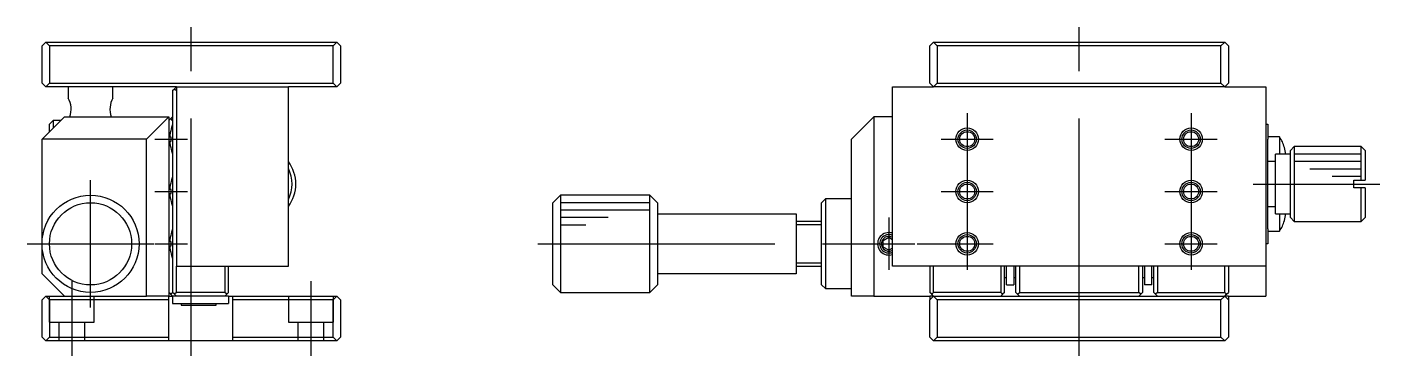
# Model space of a CAD drawing. Extents: x -105 to 276, y -94 to 114.
# Drawn here: x 94.9 to 276.2, y -14 to 30 of the extents above; entities that cross this region are included whole.
import ezdxf

# ---------------------------------------------------------------- set-up
doc = ezdxf.new("R2010")
doc.units = 0
doc.linetypes.add('CENTER', pattern=[50.8, 31.75, -6.35, 6.35, -6.35])
doc.linetypes.add('DASHED', pattern=[19.05, 12.7, -6.35])
doc.layers.get('0').update_dxf_attribs({"linetype": 'CONTINUOUS'})
doc.layers.add('CENTER', color=1, linetype='CENTER')

msp = doc.modelspace()

# ---------------------------------------------------------------- linework, layer by layer
at = {"color": 7, "linetype": 'CONTINUOUS'}
for p, q in [((97.44, 28), (96.94, 27.5)), ((96.94, 22.5), (96.94, 27.5)), ((97.44, 28), (136.44, 28)), ((97.94, 27.5), (97.44, 28)), ((135.94, 27.5), (97.94, 27.5)), ((97.94, 27.5), (97.94, 22.5)), ((136.44, 28), (135.94, 27.5)), ((135.94, 22.5), (135.94, 27.5)), ((136.94, 27.5), (136.44, 28)), ((136.94, 27.5), (136.94, 22.5)), ((216.38, 28), (215.88, 27.5)), ((215.88, 22.5), (215.88, 27.5)), ((216.38, 28), (255.38, 28)), ((216.88, 27.5), (216.38, 28)), ((254.88, 27.5), (216.88, 27.5)), ((216.88, 27.5), (216.88, 22.5)), ((255.38, 28), (254.88, 27.5)), ((254.88, 22.5), (254.88, 27.5)), ((255.88, 27.5), (255.38, 28)), ((255.88, 27.5), (255.88, 22.5)), ((96.94, 22.5), (97.44, 22)), ((97.44, 22), (97.94, 22.5)), ((114.94, 22), (97.44, 22)), ((97.94, 22.5), (135.94, 22.5)), ((100.44, 22), (100.44, 20.5)), ((106.44, 20.5), (106.44, 22)), ((114.44, 21.5), (114.69, 21.75)), ((114.94, 22), (114.69, 21.75)), ((114.69, 21.75), (114.94, 21.5)), ((114.94, 22), (114.94, -2)), ((114.94, 22), (129.94, 22)), ((129.94, -2), (129.94, 22)), ((136.44, 22), (129.94, 22)), ((135.94, 22.5), (136.44, 22)), ((136.44, 22), (136.94, 22.5)), ((210.88, -2), (210.88, 22)), ((210.88, 22), (216.38, 22)), ((215.88, 22.5), (216.38, 22)), ((216.38, 22), (216.88, 22.5)), ((255.38, 22), (216.38, 22)), ((216.88, 22.5), (254.88, 22.5)), ((254.88, 22.5), (255.38, 22)), ((255.38, 22), (255.88, 22.5)), ((255.38, 22), (260.88, 22)), ((260.88, 22), (260.88, -2)), ((114.44, 21.5), (114.44, -5.5)), ((99.94, 18), (96.94, 15)), ((98.44, 17.5), (97.94, 17)), ((97.94, 16), (97.94, 17)), ((99.44, 17.5), (98.44, 17.5)), ((98.44, 17.5), (98.44, 16.5)), ((99.94, 18), (113.94, 18)), ((113.94, 18), (110.94, 15)), ((113.94, 18), (113.94, -6)), ((114.19, 17.75), (113.94, 17.5)), ((114.19, 17.75), (114.44, 18)), ((114.44, 17.5), (114.19, 17.75)), ((114.24, 16.4), (114.24, 16.4)), ((208.38, 18), (205.38, 15)), ((208.38, 18), (208.38, -6)), ((210.88, 18), (208.38, 18)), ((260.88, 17), (261.18, 17)), ((261.18, 17), (261.18, 15)), ((96.94, 1), (96.94, 15)), ((110.94, 15), (96.94, 15)), ((110.94, -6), (110.94, 15)), ((114.24, 15.26), (114.05, 15.26)), ((114.05, 14.74), (114.24, 14.74)), ((114.24, 14.74), (114.24, 15.26)), ((205.38, -6), (205.38, 15)), ((262.72, 15.3), (261.18, 15.3)), ((261.18, 3), (261.18, 15)), ((262.72, 15.3), (262.72, 13)), ((114.24, 13.6), (114.24, 13.6)), ((262.18, 5), (262.18, 13)), ((264.18, 13), (262.18, 13)), ((263.37, 13.9), (263.38, 13.9)), ((264.68, 14), (264.18, 13.5)), ((264.18, 4.5), (264.18, 13.5)), ((264.68, 14), (264.68, 4)), ((273.68, 14), (264.68, 14)), ((273.68, 13), (264.68, 13)), ((273.68, 9.5), (273.68, 14)), ((274.18, 13.5), (273.68, 14)), ((274.18, 13.5), (274.18, 9.5)), ((262.18, 12), (261.18, 12)), ((273.68, 12), (264.68, 12)), ((273.68, 11), (266.78, 11)), ((114.24, 9.4), (114.24, 9.4)), ((273.68, 10), (269.78, 10)), ((272.68, 8.5), (272.68, 9.5)), ((272.68, 9.5), (273.68, 9.5)), ((273.68, 9.5), (274.18, 9.5)), ((114.24, 8.26), (114.05, 8.26)), ((114.05, 7.74), (114.24, 7.74)), ((114.24, 7.74), (114.24, 8.26)), ((166.38, 7.5), (165.38, 6.5)), ((178.38, 7.5), (166.38, 7.5)), ((166.38, 7.5), (166.38, -5.5)), ((178.38, -5.5), (178.38, 7.5)), ((179.38, 6.5), (178.38, 7.5)), ((273.68, 8.5), (272.68, 8.5)), ((273.68, 4), (273.68, 8.5)), ((274.18, 8.5), (273.68, 8.5)), ((274.18, 8.5), (274.18, 4.5)), ((114.24, 6.6), (114.24, 6.6)), ((165.38, -4.5), (165.38, 6.5)), ((178.38, 6.5), (166.38, 6.5)), ((178.38, 5.5), (166.38, 5.5)), ((179.38, 6.5), (179.38, -4.5)), ((201.88, 7), (201.38, 6.5)), ((201.38, -4.5), (201.38, 6.5)), ((201.88, 7), (201.88, -5)), ((205.38, 7), (201.88, 7)), ((261.18, 6), (262.18, 6)), ((172.78, 4.5), (166.38, 4.5)), ((179.38, 5), (197.98, 5)), ((197.98, 5), (197.98, -3)), ((201.38, 4), (197.98, 4)), ((262.18, 5), (264.18, 5)), ((262.72, 5), (262.72, 2.7)), ((263.38, 4.1), (263.37, 4.1)), ((264.18, 4.5), (264.68, 4)), ((264.68, 4), (273.68, 4)), ((273.68, 4), (274.18, 4.5)), ((114.24, 2.4), (114.24, 2.4)), ((169.78, 3.5), (166.38, 3.5)), ((209.63, 1.43), (210.38, 1.87)), ((210.38, 1.87), (210.88, 1.58)), ((261.18, 3), (261.18, 1)), ((261.18, 2.7), (262.72, 2.7)), ((96.94, -3), (96.94, 1)), ((114.24, 1.26), (114.05, 1.26)), ((114.05, 0.74), (114.24, 0.74)), ((114.24, 0.74), (114.24, 1.26)), ((209.63, 0.57), (209.63, 1.43)), ((210.38, 0.13), (209.63, 0.57)), ((210.88, 0.42), (210.38, 0.13)), ((261.18, 1), (260.88, 1)), ((114.24, -0.4), (114.24, -0.4)), ((96.94, -3), (99.94, -6)), ((114.94, -2), (129.94, -2)), ((114.94, -5.5), (114.94, -2)), ((121.44, -2), (121.44, -5.5)), ((121.94, -5.5), (121.94, -2)), ((197.98, -3), (179.38, -3)), ((197.98, -2), (201.38, -2)), ((260.88, -2), (210.88, -2)), ((215.88, -2), (215.88, -5.5)), ((216.38, -5.5), (216.38, -2)), ((225.38, -2), (225.38, -5.5)), ((225.88, -5.5), (225.88, -2)), ((225.88, -3.5), (226.13, -3.5)), ((226.13, -4.5), (226.13, -2)), ((227.13, -2), (227.13, -4.5)), ((227.13, -3.5), (227.38, -3.5)), ((227.38, -5.5), (227.38, -2)), ((227.88, -2), (227.88, -5.5)), ((243.88, -5.5), (243.88, -2)), ((244.38, -2), (244.38, -5.5)), ((244.38, -3.5), (244.63, -3.5)), ((244.63, -2), (244.63, -4.5)), ((245.63, -4.5), (245.63, -2)), ((245.63, -3.5), (245.88, -3.5)), ((245.88, -5.5), (245.88, -2)), ((246.38, -2), (246.38, -5.5)), ((255.38, -5.5), (255.38, -2)), ((255.88, -2), (255.88, -5.5)), ((260.88, -2), (260.88, -6)), ((165.38, -4.5), (166.38, -5.5)), ((178.38, -5.5), (179.38, -4.5)), ((201.38, -4.5), (201.88, -5)), ((201.88, -5), (205.38, -5)), ((226.13, -4.5), (227.13, -4.5)), ((245.63, -4.5), (244.63, -4.5)), ((97.44, -6), (96.94, -6.5)), ((96.94, -11.5), (96.94, -6.5)), ((97.44, -6), (99.94, -6)), ((97.44, -6), (97.94, -6.5)), ((113.94, -6.5), (97.94, -6.5)), ((97.94, -6.5), (97.94, -11.5)), ((99.94, -6), (110.94, -6)), ((113.94, -6), (110.94, -6)), ((114.19, -5.75), (113.94, -5.5)), ((113.94, -6), (114.44, -6)), ((113.94, -6.5), (113.94, -6)), ((113.94, -11.5), (113.94, -6.5)), ((114.19, -5.75), (114.44, -5.5)), ((114.44, -6), (114.19, -5.75)), ((114.69, -5.75), (114.44, -5.5)), ((121.94, -6), (114.44, -6)), ((114.44, -6), (114.44, -7)), ((114.44, -7), (121.94, -7)), ((114.94, -5.5), (114.69, -5.75)), ((114.69, -5.75), (114.94, -6)), ((121.44, -5.5), (114.94, -5.5)), ((115.59, -7), (115.59, -7.2)), ((115.59, -7.2), (120.29, -7.2)), ((120.29, -7.2), (120.29, -7)), ((121.69, -5.75), (121.44, -5.5)), ((121.44, -6), (121.69, -5.75)), ((121.69, -5.75), (121.94, -5.5)), ((121.94, -6), (122.44, -6)), ((121.94, -6), (121.94, -7)), ((122.44, -6), (136.44, -6)), ((122.44, -6), (122.44, -6.5)), ((135.94, -6.5), (122.44, -6.5)), ((122.44, -6.5), (122.44, -11.5)), ((135.94, -6.5), (136.44, -6)), ((135.94, -11.5), (135.94, -6.5)), ((136.94, -6.5), (136.44, -6)), ((136.94, -6.5), (136.94, -11.5)), ((166.38, -5.5), (178.38, -5.5)), ((208.38, -6), (205.38, -6)), ((208.38, -6), (215.88, -6)), ((216.13, -5.75), (215.88, -5.5)), ((215.88, -6.5), (216.38, -6)), ((216.38, -6), (215.88, -6)), ((215.88, -6), (215.88, -6.5)), ((215.88, -11.5), (215.88, -6.5)), ((216.13, -5.75), (216.38, -5.5)), ((216.38, -6), (216.13, -5.75)), ((225.38, -5.5), (216.38, -5.5)), ((216.38, -6), (255.38, -6)), ((216.88, -6.5), (216.38, -6)), ((254.88, -6.5), (216.88, -6.5)), ((216.88, -6.5), (216.88, -11.5)), ((225.38, -5.5), (225.63, -5.75)), ((225.63, -5.75), (225.38, -6)), ((225.88, -5.5), (225.63, -5.75)), ((227.38, -5.5), (227.63, -5.75)), ((227.63, -5.75), (227.88, -5.5)), ((227.63, -5.75), (227.88, -6)), ((227.88, -5.5), (243.88, -5.5)), ((244.13, -5.75), (243.88, -5.5)), ((243.88, -6), (244.13, -5.75)), ((244.13, -5.75), (244.38, -5.5)), ((245.88, -5.5), (246.13, -5.75)), ((246.38, -5.5), (246.13, -5.75)), ((246.13, -5.75), (246.38, -6)), ((246.38, -5.5), (255.38, -5.5)), ((255.38, -6), (254.88, -6.5)), ((254.88, -11.5), (254.88, -6.5)), ((255.63, -5.75), (255.38, -5.5)), ((255.38, -6), (255.63, -5.75)), ((255.38, -6), (255.88, -6.5)), ((255.88, -6), (255.38, -6)), ((255.63, -5.75), (255.88, -5.5)), ((255.88, -6), (260.88, -6)), ((255.88, -6), (255.88, -6.5)), ((255.88, -6.5), (255.88, -11.5)), ((96.94, -11.5), (97.44, -12)), ((97.94, -11.5), (97.44, -12)), ((113.94, -12), (97.44, -12)), ((97.94, -11.5), (113.94, -11.5)), ((113.94, -12), (113.94, -11.5)), ((122.44, -12), (113.94, -12)), ((122.44, -11.5), (135.94, -11.5)), ((122.44, -11.5), (122.44, -12)), ((136.44, -12), (122.44, -12)), ((136.44, -12), (135.94, -11.5)), ((136.44, -12), (136.94, -11.5)), ((216.38, -12), (215.88, -11.5)), ((216.38, -12), (216.88, -11.5)), ((255.38, -12), (216.38, -12)), ((216.88, -11.5), (254.88, -11.5)), ((254.88, -11.5), (255.38, -12)), ((255.88, -11.5), (255.38, -12))]:
    msp.add_line(p, q, dxfattribs=at)
at = {"color": 3, "linetype": 'CONTINUOUS'}
for p, q in [((197.98, 3.6), (201.38, 3.6)), ((201.38, -1.6), (197.98, -1.6))]:
    msp.add_line(p, q, dxfattribs=at)
at = {"color": 3, "linetype": 'DASHED'}
for p, q in [((97.94, -9.5), (97.94, -6)), ((103.94, -9.5), (103.94, -6)), ((129.94, -6), (129.94, -9.5)), ((135.94, -6), (135.94, -9.5)), ((97.94, -9.5), (103.94, -9.5)), ((99.19, -9.5), (99.19, -12)), ((102.69, -12), (102.69, -9.5)), ((129.94, -9.5), (132.94, -9.5)), ((131.19, -9.5), (131.19, -12)), ((132.94, -9.5), (135.94, -9.5)), ((134.69, -12), (134.69, -9.5))]:
    msp.add_line(p, q, dxfattribs=at)
at = {"color": 3, "linetype": 'CONTINUOUS'}
for centre in [(220.88, 15), (250.88, 15), (220.88, 8), (250.88, 8), (220.88, 1), (250.88, 1)]:
    msp.add_circle(centre, 1.5, dxfattribs=at)
at = {"color": 7, "linetype": 'CONTINUOUS'}
for centre, radius in [((220.88, 15), 1.23), ((220.88, 15), 1), ((250.88, 15), 1.23), ((250.88, 15), 1), ((220.88, 8), 1.23), ((250.88, 8), 1.23), ((103.44, 1), 6.5), ((220.88, 8), 1), ((250.88, 8), 1), ((103.44, 1), 5.5), ((220.88, 1), 1.23), ((220.88, 1), 1), ((250.88, 1), 1.23), ((250.88, 1), 1)]:
    msp.add_circle(centre, radius, dxfattribs=at)
for centre, radius, start, end in [((97.9, 19.02), 2.94, 339.6303, 30.2462), ((108.99, 19.02), 2.95, 149.9233, 200.1993), ((119.04, 15), 4.99, 163.7274, 177.0152), ((119.04, 15), 5, 156.9261, 163.7142), ((119.04, 15), 4.99, 182.9848, 196.2726), ((258.58, 12.5), 5, 16.2858, 34.0558), ((119.04, 15), 5, 196.2858, 203.0739), ((258.58, 12.5), 4.99, 5.747, 16.2726), ((125.94, 9), 5, 323.1301, 36.8699), ((125.94, 9), 4.5, 332.734, 27.266), ((119.04, 8), 4.99, 163.7274, 177.0152), ((119.04, 8), 5, 156.9261, 163.7142), ((119.04, 8), 4.99, 182.9848, 196.2726), ((119.04, 8), 5, 196.2858, 203.0739), ((258.58, 5.5), 5, 325.9442, 343.7142), ((258.58, 5.5), 4.99, 343.7274, 354.253), ((119.04, 1), 4.99, 163.7274, 177.0152), ((119.04, 1), 5, 156.9261, 163.7142), ((210.38, 1), 1.23, 66.4218, 293.5782), ((210.38, 1), 1, 60, 300), ((119.04, 1), 4.99, 182.9848, 196.2726), ((119.04, 1), 5, 196.2858, 203.0739)]:
    msp.add_arc(centre, radius, start, end, dxfattribs=at)
at = {"color": 3, "linetype": 'CONTINUOUS'}
for start, end in [(90, 289.4712), (70.5288, 90)]:
    msp.add_arc((210.38, 1), 1.5, start, end, dxfattribs=at)
at = {"layer": 'CENTER', "color": 1, "linetype": 'CENTER'}
for p, q in [((116.94, -14), (116.94, 30)), ((235.88, -14), (235.88, 30)), ((220.88, 18.5), (220.88, 11.5)), ((250.88, 18.5), (250.88, 11.5)), ((112.05, 15), (116.44, 15)), ((217.38, 15), (224.38, 15)), ((247.38, 15), (254.38, 15)), ((220.88, 11.5), (220.88, 4.5)), ((250.88, 11.5), (250.88, 4.5)), ((103.44, -7.5), (103.44, 9.5)), ((112.05, 8), (116.44, 8)), ((217.38, 8), (224.38, 8)), ((247.38, 8), (254.38, 8)), ((259.18, 9), (276.18, 9)), ((210.38, 4.5), (210.38, -2.5)), ((220.88, 4.5), (220.88, -2.5)), ((250.88, 4.5), (250.88, -2.5)), ((94.94, 1), (111.94, 1)), ((112.05, 1), (116.44, 1)), ((163.38, 1), (222.38, 1)), ((206.88, 1), (213.88, 1)), ((217.38, 1), (224.38, 1)), ((247.38, 1), (254.38, 1)), ((100.94, -4), (100.94, -14)), ((132.94, -4), (132.94, -14))]:
    msp.add_line(p, q, dxfattribs=at)

doc.saveas('drawing.dxf')
